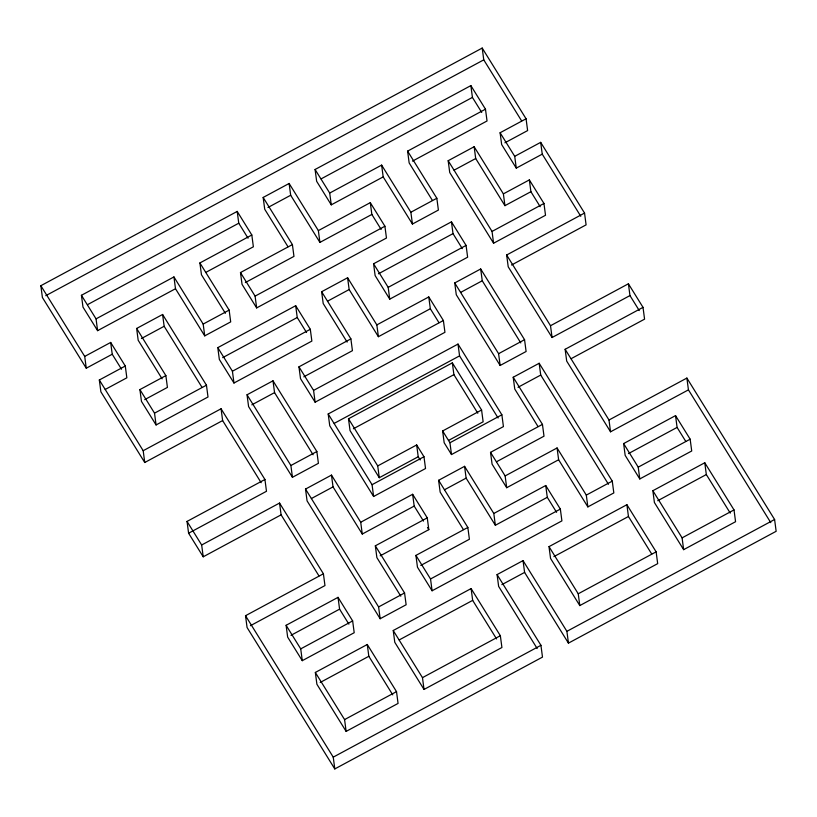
<?xml version="1.0" encoding="UTF-8"?>
<svg xmlns="http://www.w3.org/2000/svg" width="817" height="817" viewBox="0 0 817 817"><rect width="100%" height="100%" fill="white"/><g stroke="black" fill="none" stroke-linecap="round" stroke-linejoin="round"><path stroke-width="1.23" d="M86.265 368.212L84.713 356.416L110.673 342.446L112.225 354.241L86.265 368.212L42.402 297.5L40.85 285.705L482.204 48.06L526.066 118.782L527.619 130.577L504.906 142.801M45.772 295.683L483.756 59.855L482.204 48.06M97.601 330.66L96.049 318.865L173.939 276.932L175.492 288.728L97.601 330.66L82.987 307.09L81.434 295.294L237.206 211.419L251.82 235L253.372 246.795L205.874 272.367M287.982 246.744L264.718 209.244L263.166 197.448L289.126 183.468L318.364 230.608L319.917 242.404L371.847 214.442L370.295 202.647L318.364 230.608M331.263 204.853L329.711 193.057L381.631 165.105L383.183 176.891L331.263 204.853L316.649 181.282L315.086 169.487L470.868 85.611L485.482 109.182L487.034 120.977L412.493 161.123M87.47 304.68L238.758 223.215L237.206 211.419M267.966 207.487L290.678 195.263L289.126 183.468M321.122 178.872L472.42 97.407L470.868 85.611M225.38 313.32L201.452 274.747L199.899 262.951L251.82 235M432.407 200.42L409.154 162.92L407.601 151.125L485.482 109.182M136.633 328.465L162.593 314.484L206.456 385.195L208.008 396.991L156.078 424.952L141.464 401.382L139.911 389.586L165.871 375.606L136.633 328.465L138.185 340.26L162.113 378.833M370.295 202.647L384.909 226.227L386.461 238.023L256.65 307.917L242.036 284.347L240.484 272.551L292.404 244.589L263.166 197.448M529.345 179.903L543.959 203.474L545.511 215.269L493.591 243.221L449.728 172.51L448.176 160.714L474.146 146.733L503.384 193.874L504.937 205.67L530.897 191.699L529.345 179.903L503.384 193.874M516.273 168.128L514.72 156.333L540.68 142.352L542.243 154.147L516.273 168.128L501.658 144.548L500.106 132.752L526.066 118.782M141.433 338.514L164.146 326.279L162.593 314.484M245.345 282.559L293.957 256.385L292.404 244.589M454.058 170.181L475.698 158.529L474.146 146.733M144.742 462.504L143.189 450.708L221.07 408.776L222.622 420.571L144.742 462.504L100.879 391.792L99.327 379.997L125.287 366.016L110.673 342.446M229.138 310.103L230.69 321.888L204.73 335.869L203.178 324.073L229.138 310.103L199.899 262.951M256.65 307.917L255.098 296.122L384.909 226.227M436.84 198.265L438.392 210.061L412.432 224.042L410.869 212.246L436.84 198.265L407.601 151.125M105.209 389.454L126.839 377.811L125.287 366.016M217.792 347.644L295.683 305.711L310.307 329.282L311.859 341.077L233.968 383.02L219.344 359.439L217.792 347.644L232.416 371.224L233.968 383.02M347.123 342.098L323.195 303.526L321.643 291.73L347.603 277.749L376.841 324.9L378.404 336.696L430.324 308.734L428.772 296.939L376.841 324.9M373.573 263.779L451.454 221.836L466.078 245.406L467.63 257.202L389.74 299.145L375.126 275.574L373.573 263.779L388.187 287.349L389.74 299.145M144.711 399.636L167.424 387.401L165.871 375.606M222.684 357.642L297.235 317.507L295.683 305.711M327.525 301.197L349.155 289.545L347.603 277.749M378.465 273.777L453.006 233.631L451.454 221.836M156.078 424.952L154.525 413.157L206.456 385.195M232.416 371.224L310.307 329.282M388.187 287.349L466.078 245.406M493.591 243.221L492.038 231.425L543.959 203.474M247.03 394.795L273.001 380.814L316.853 451.525L318.405 463.321L292.445 477.302L248.593 406.59L247.03 394.795L290.893 465.506L292.445 477.302M428.772 296.939L443.386 320.509L444.938 332.305L315.127 402.199L300.513 378.628L298.961 366.833L350.881 338.871L321.643 291.73M454.732 282.958L480.692 268.977L524.555 339.698L526.107 351.494L500.147 365.475L456.284 294.753L454.732 282.958L498.595 353.679L500.147 365.475M552.067 337.513L550.515 325.717L628.406 283.785L629.958 295.58L552.067 337.513L508.215 266.802L506.652 255.006L584.543 213.063L540.68 142.352M251.83 404.844L274.553 392.609L273.001 380.814M303.822 376.841L352.433 350.667L350.881 338.871M460.614 292.425L482.244 280.772L480.692 268.977M511.544 265.004L586.095 224.859L584.543 213.063M315.127 402.199L313.575 390.403L443.386 320.509M416.67 444.948L423.982 456.734L425.534 468.529L373.614 496.491L329.751 425.769L328.199 413.974L458.01 344.08L501.873 414.801L503.425 426.597L451.495 454.548L444.182 442.763L442.63 430.967L481.581 410.001L452.342 362.86L348.491 418.774L350.044 430.569L379.282 477.71L418.222 456.744L416.67 444.948L377.73 465.915L379.282 477.71M334.224 423.359L459.562 355.875L458.01 344.08M353.393 428.762L453.895 374.656L452.342 362.86M203.219 556.796L201.666 545L279.547 503.058L281.099 514.853L203.219 556.796L188.594 533.215L187.042 521.42L264.933 479.487L221.07 408.776M290.893 465.506L316.853 451.525M498.595 353.679L524.555 339.698M188.594 533.215L266.485 491.283L264.933 479.487M412.636 494.285L427.26 517.855L375.33 545.817L404.568 592.958L406.131 604.754L380.16 618.735L307.069 500.872L305.517 489.077L331.477 475.106L360.716 522.247L362.268 534.042L414.188 506.08L412.636 494.285L360.716 522.247M538.025 426.545L514.761 389.045L513.209 377.25L539.169 363.269L612.27 481.131L613.822 492.927L587.862 506.897L558.624 459.757L557.071 447.961L505.141 475.923L506.693 487.718L558.624 459.757M610.544 431.805L608.992 420.009L686.883 378.067L688.435 389.862L610.544 431.805L566.692 361.083L565.139 349.288L643.02 307.355L628.406 283.785M311.389 498.544L333.03 486.891L331.477 475.106M518.009 387.299L540.721 375.064L539.169 363.269M571.134 358.683L644.572 319.151L643.02 307.355M448.635 440.373L483.133 421.797L481.581 410.001M373.614 496.491L372.062 484.695L423.982 456.734M451.495 454.548L449.942 442.753L501.873 414.801M463.413 529.6L440.159 492.1L438.596 480.304L464.567 466.333L493.805 513.474L495.357 525.27L547.278 497.308L545.725 485.512L493.805 513.474M506.693 487.718L492.079 464.148L490.527 452.352L542.447 424.391L513.209 377.25M444.479 489.771L466.119 478.129L464.567 466.333M496.501 461.768L543.999 436.186L542.447 424.391M686.883 378.067L774.598 519.5L776.15 531.295L568.448 643.132L566.896 631.337L523.043 560.615L497.083 574.596L540.936 645.307L542.488 657.103L334.796 768.94L247.071 627.507L245.519 615.712L323.409 573.779L279.547 503.058M250.41 625.71L324.962 585.575L323.409 573.779M380.201 555.826L428.813 529.651L427.26 517.855M286.103 625.301L338.034 597.35L352.648 620.92L354.2 632.715L302.28 660.667L287.655 637.097L286.103 625.301L300.727 648.872L302.28 660.667M545.725 485.512L560.35 509.083L561.902 520.878L432.091 590.773L417.467 567.202L415.914 555.407L467.845 527.455L438.596 480.304M623.616 443.58L675.536 415.618L690.161 439.189L691.713 450.984L639.782 478.946L625.168 455.375L623.616 443.58L638.23 467.15L639.782 478.946M290.975 635.32L339.586 609.145L338.034 597.35M420.786 565.425L469.397 539.251L467.845 527.455M628.477 453.588L677.089 427.414L675.536 415.618M300.727 648.872L352.648 620.92M380.16 618.735L378.608 606.939L404.568 592.958M432.091 590.773L430.539 578.977L560.35 509.083M587.862 506.897L586.31 495.112L612.27 481.131M638.23 467.15L690.161 439.189M315.342 672.452L367.272 644.49L396.511 691.631L398.063 703.427L346.132 731.389L316.894 684.248L315.342 672.452L344.58 719.593L346.132 731.389M393.232 630.51L471.113 588.577L500.351 635.718L501.914 647.513L424.023 689.446L394.785 642.305L393.232 630.51L422.471 677.65L424.023 689.446M549.004 546.634L626.894 504.702L656.133 551.843L657.685 563.638L579.794 605.581L550.556 558.43L549.004 546.634L578.242 593.785L579.794 605.581M652.854 490.721L704.775 462.759L734.013 509.91L735.566 521.706L683.645 549.657L654.407 502.516L652.854 490.721L682.093 537.862L683.645 549.657M320.213 682.461L368.824 656.286L367.272 644.49M399.237 639.915L472.665 600.372L471.113 588.577M501.873 584.645L524.596 572.411L523.043 560.615M553.895 556.632L628.447 516.497L626.894 504.702M657.716 500.729L706.327 474.554L704.775 462.759M344.58 719.593L396.511 691.631M422.471 677.65L500.351 635.718M578.242 593.785L656.133 551.843M682.093 537.862L734.013 509.91M334.796 768.94L333.244 757.145L540.936 645.307M566.896 631.337L774.598 519.5M483.756 59.855L521.634 120.926M542.243 154.147L580.785 216.291M629.958 295.58L639.262 310.572M688.435 389.862L770.788 522.655M500.106 132.752L514.72 156.333M472.42 97.407L481.724 112.409M530.897 191.699L540.2 206.691M677.089 427.414L685.729 441.343M706.327 474.554L730.255 513.127M475.698 158.529L504.937 205.67M448.176 160.714L492.038 231.425M506.652 255.006L550.515 325.717M565.139 349.288L608.992 420.009M453.006 233.631L462.31 248.634M482.244 280.772L520.786 342.915M540.721 375.064L608.461 484.277M628.447 516.497L651.7 553.997M381.631 165.105L410.869 212.246M557.071 447.961L586.31 495.112M383.183 176.891L412.432 224.042M371.847 214.442L381.151 229.444M430.324 308.734L438.964 322.664M459.562 355.875L498.104 418.018M547.278 497.308L556.581 512.31M453.895 374.656L477.812 413.228M315.086 169.487L329.711 193.057M490.527 452.352L505.141 475.923M442.63 430.967L449.942 442.753M290.678 195.263L319.917 242.404M349.155 289.545L378.404 336.696M466.119 478.129L495.357 525.27M524.596 572.411L568.448 643.132M418.222 456.744L420.214 459.961M537.178 648.535L498.636 586.392L497.083 574.596M238.758 223.215L248.062 238.217M297.235 317.507L306.538 332.509M414.188 506.08L423.492 521.083M427.485 527.506L428.813 529.651M472.665 600.372L496.593 638.945M348.491 418.774L377.73 465.915M240.484 272.551L255.098 296.122M298.961 366.833L313.575 390.403M328.199 413.974L372.062 484.695M415.914 555.407L430.539 578.977M274.553 392.609L313.095 454.752M333.03 486.891L362.268 534.042M400.81 596.185L376.882 557.613L375.33 545.817M173.939 276.932L203.178 324.073M305.517 489.077L378.608 606.939M175.492 288.728L204.73 335.869M164.146 326.279L202.024 387.35M222.622 420.571L261.164 482.714M281.099 514.853L318.977 575.924M339.586 609.145L348.89 624.147M368.824 656.286L392.742 694.858M81.434 295.294L96.049 318.865M139.911 389.586L154.525 413.157M112.225 354.241L121.529 369.233M40.85 285.705L84.713 356.416M99.327 379.997L143.189 450.708M187.042 521.42L201.666 545M245.519 615.712L333.244 757.145"/></g></svg>
